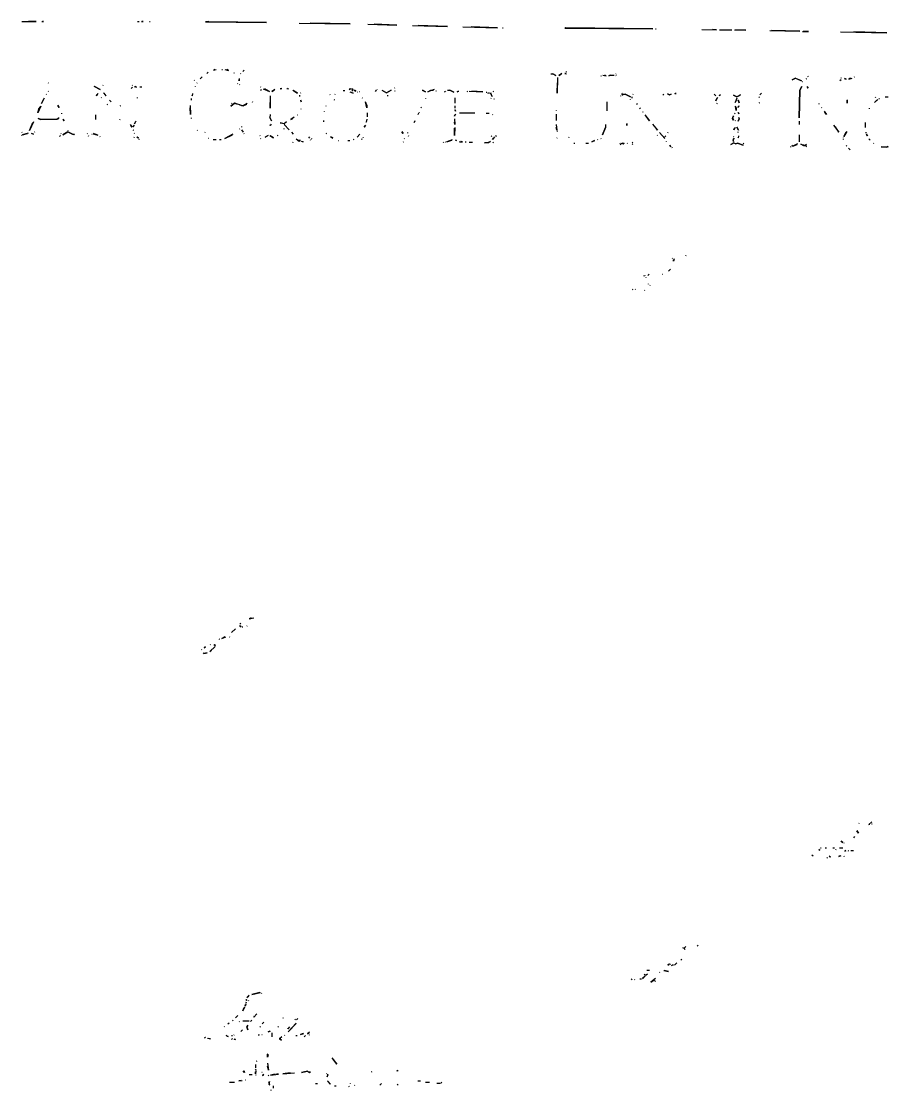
# Model space of a CAD drawing. Extents: x 1 to 1375, y -34 to 889.
# Drawn here: x 685.3 to 1029.8, y 447.8 to 872.3 of the extents above; entities that cross this region are included whole.
import ezdxf

# ---------------------------------------------------------------- set-up
doc = ezdxf.new("R2010")
doc.units = 0
doc.layers.add('LINEWORK', color=4, linetype='CONTINUOUS')

msp = doc.modelspace()

# ---------------------------------------------------------------- linework, layer by layer
at = {"layer": 'LINEWORK'}
for points in [[(685.5, 872.3333), (691.1667, 872.3333), (688.1667, 872.3333)], [(693.5, 872.3333), (694.1667, 872.3333), (693.6667, 872.3333)], [(731.5, 872.3333), (732.1667, 872.3333)], [(733, 872.3333), (733.6667, 872.3333), (733.1667, 872.3333)], [(736.1667, 872.3333), (736.5, 872.3333)], [(759.8333, 872.3333), (758.5, 872.1667), (782.6667, 871.8333), (760, 872.1667)], [(795.6667, 871.6667), (816, 871.3333), (800, 871.6667)], [(823, 871.1667), (834.5, 870.8333), (825.5, 871.1667)], [(840.6667, 870.6667), (854.6667, 870.3333), (843, 870.6667)], [(860.6667, 870.1667), (874.5, 869.8333), (864, 870.1667)], [(876.5, 869.8333), (876.6667, 869.8333)], [(901.5, 869.8333), (901.1667, 869.6667), (936.1667, 869.3333), (901.6667, 869.8333)], [(937.1667, 869.3333), (937.5, 869.3333)], [(955.6667, 869.1667), (961.5, 869), (959.8333, 869.1667)], [(962.6667, 869), (967.5, 869)], [(968.6667, 869), (973.1667, 868.8333), (969, 869)], [(982.6667, 868.6667), (994.5, 868.5), (983.3333, 868.6667)], [(995.6667, 868.3333), (998, 868.3333), (995.8333, 868.3333)], [(1010.6667, 868.1667), (1029.1667, 867.8333), (1016, 868.1667)], [(754, 849), (754.1667, 848.8333)], [(757.1667, 850.3333), (756.3333, 849.5)], [(759.5, 852.1667), (759, 851.6667)], [(762.1667, 853.1667), (761.6667, 853), (762.6667, 853.1667)], [(765, 853.1667), (765.1667, 853.1667)], [(766.1667, 853.1667), (767.6667, 852.8333), (767, 853.1667)], [(769.6667, 852), (769.8333, 851.8333)], [(771.8333, 849.3333), (771.8333, 848.6667), (771.6667, 849.1667)], [(771.8333, 849.8333), (771.8333, 849.6667)], [(772.5, 851.6667), (772.3333, 851.5)], [(773.8333, 853), (773.3333, 852.5)], [(895.6667, 851.5), (896.5, 851.5), (897.6667, 850.8333), (896.5, 851.5)], [(898.3333, 850), (898.1667, 843.8333), (898.3333, 848)], [(900, 851.6667), (898.8333, 850.8333), (899.8333, 851.5)], [(901.5, 851.8333), (901.1667, 851.6667), (901.8333, 851.5)], [(901.8333, 852.3333), (901.6667, 852.1667)], [(915.6667, 850.6667), (915.5, 850.5)], [(916.3333, 851), (917.6667, 850.6667), (917.1667, 851)], [(919.1667, 851), (918.6667, 850.6667), (919.1667, 851), (920.8333, 851)], [(921.6667, 851.5), (921.5, 851.3333)], [(921.5, 850.8333), (921.6667, 850.6667)], [(992.8333, 849.8333), (991.5, 849.1667), (992.8333, 849.8333), (995.1667, 848.6667), (993, 849.6667)], [(997.1667, 849.5), (997, 849.3333)], [(997.8333, 850.5), (997.6667, 850.3333)], [(1011, 849.1667), (1010.5, 848.6667)], [(1010.8333, 850), (1011, 849.8333)], [(1012.1667, 849.6667), (1013, 849.3333), (1012.5, 849.6667)], [(1014.6667, 849.8333), (1014, 849.3333), (1015.3333, 849.8333)], [(1016.3333, 850.3333), (1016.1667, 850.1667)], [(696, 848), (696.1667, 847.8333)], [(714.1667, 846.6667), (716.6667, 845.3333), (714.3333, 846.5)], [(717.8333, 847), (717.6667, 846.8333)], [(729.5, 846.1667), (729, 845.6667)], [(729.3333, 847), (729.5, 846.8333)], [(730.1667, 846.5), (731, 846.1667), (730.5, 846.5)], [(732.3333, 846.3333), (733.1667, 846.3333)], [(754.3333, 846.5), (754.3333, 846.3333)], [(755.1667, 848), (755, 847.8333)], [(771.3333, 847.6667), (771.1667, 847.5)], [(772, 847.3333), (772.1667, 847.1667)], [(780.3333, 846.3333), (780.5, 846.1667)], [(780.6667, 845.1667), (780.3333, 844.8333)], [(781.3333, 845.5), (783.8333, 844.5), (782, 845.5)], [(786, 845.3333), (784.8333, 844.5), (785.8333, 845.1667)], [(788.6667, 845.6667), (788.1667, 845.5), (788.8333, 845.6667)], [(790.8333, 845.6667), (791.5, 845.5), (791, 845.6667)], [(793.1667, 845), (795, 843.8333), (793.3333, 844.8333)], [(813.1667, 844.8333), (813.8333, 844.8333)], [(816, 845.6667), (815.5, 845.3333), (816.1667, 845.6667)], [(816.5, 845.6667), (817.1667, 845.1667), (816.6667, 844.6667), (817.1667, 845.1667), (816.6667, 845.5)], [(817.5, 845), (818.1667, 844.6667), (817.6667, 845)], [(826.3333, 845), (825.8333, 844.5)], [(826.5, 845.3333), (826.6667, 845.1667)], [(828.5, 845), (830.3333, 844), (832.1667, 845), (830.3333, 844), (828.6667, 844.8333)], [(833.6667, 846), (833.5, 845.8333)], [(833.5, 844.8333), (833.6667, 844.6667)], [(844.5, 845), (845.8333, 844.3333), (844.6667, 845)], [(849.3333, 845.3333), (846.8333, 844.3333), (848, 845), (849, 845)], [(850, 844.8333), (850.1667, 844.6667)], [(854.6667, 845), (855.5, 845), (857.1667, 844.1667), (855.5, 845)], [(995.3333, 846.5), (994.5, 845), (994.3333, 834), (994.5, 845), (995.1667, 846.3333)], [(995.5, 848.5), (995.6667, 848.5)], [(997.3333, 846.5), (997.8333, 845.8333), (997.6667, 846.1667)], [(694.3333, 841.8333), (693.3333, 839.6667), (694.3333, 841.6667)], [(695.3333, 843.5), (695.1667, 843.3333)], [(696.1667, 844.6667), (696, 844.5)], [(715.6667, 843.6667), (715.1667, 842.8333), (715.5, 843.5)], [(717.1667, 842.1667), (717, 842)], [(718, 844), (719, 842.8333), (718.1667, 843.8333)], [(720.3333, 841), (721, 840.3333)], [(731.3333, 842.1667), (731.3333, 841.8333)], [(752.8333, 841.6667), (752.8333, 841)], [(753.3333, 843.6667), (753.1667, 842.8333), (753.3333, 843.1667)], [(784.1667, 842.8333), (784.1667, 837.8333), (784.3333, 842.6667)], [(795.8333, 843), (795.8333, 842.5)], [(796.3333, 844), (796.1667, 843.8333)], [(796.1667, 841.1667), (796.5, 840.3333), (796.3333, 841)], [(807.8333, 843.3333), (808, 843.1667)], [(809.5, 841.3333), (809.6667, 841.1667)], [(810, 843.5), (809.8333, 843.3333)], [(815.8333, 844.3333), (817.1667, 843.8333), (816, 844.1667)], [(818.8333, 844.3333), (818.6667, 844.1667)], [(819.6667, 844.5), (819.8333, 844.5)], [(820.6667, 842), (820.8333, 841.8333)], [(830.8333, 843), (830.8333, 842.6667)], [(845.8333, 841.8333), (845.8333, 841.6667)], [(853.5, 844.3333), (853.3333, 844.1667)], [(854, 844.6667), (853.8333, 844.5)], [(857.5, 842), (857.5, 839.8333)], [(859, 844.6667), (858.5, 844.3333), (859.1667, 844.6667)], [(862.3333, 844.6667), (862.5, 844.5)], [(863.1667, 844.6667), (868.6667, 844.3333), (864.3333, 844.6667)], [(870, 844.1667), (870.1667, 844.1667)], [(870.5, 844), (871.3333, 843.8333), (871, 844)], [(871.8333, 844), (871.6667, 843.6667), (872.3333, 842.5), (871.8333, 843.8333)], [(872, 841.8333), (871.8333, 841.6667)], [(872.8333, 844.5), (872.6667, 844.3333)], [(873, 841.6667), (873.1667, 841.5)], [(923.5, 842.8333), (923.3333, 842.6667)], [(923.8333, 843.8333), (924, 843.6667)], [(924.3333, 843.5), (923.8333, 843), (924.3333, 843.5), (925.1667, 843.5), (927.3333, 842.3333), (925.1667, 843.5)], [(927.1667, 841.5), (927.1667, 841.3333)], [(927.8333, 842.3333), (927.8333, 841.8333)], [(928.3333, 843.5), (928.1667, 843.3333)], [(940.5, 843.3333), (940.1667, 843)], [(942, 843.6667), (942.8333, 843.1667), (943.5, 843.5), (942.8333, 843.1667), (942.1667, 843.5)], [(945.1667, 844), (945.1667, 843.5), (945, 843.8333)], [(960.5, 843.5), (961.1667, 842.8333)], [(961.8333, 842.1667), (961.1667, 840.8333), (961.6667, 842)], [(963, 843.1667), (962.5, 842.8333), (962.8333, 843)], [(971, 843.1667), (969.5, 842.3333), (968.1667, 843), (969.5, 842.3333), (970.8333, 843)], [(969.5, 841.8333), (968.8333, 840.1667), (969.5, 841.3333)], [(970, 841.1667), (970.5, 840), (970, 841)], [(978.3333, 842.3333), (978.5, 842.1667)], [(979.3333, 843.8333), (978.6667, 843.1667)], [(1013.3333, 841.1667), (1013.3333, 839.8333), (1013.3333, 841)], [(1025.5, 841.3333), (1024.1667, 840.1667), (1025.1667, 841)], [(1024.5, 842.3333), (1024.6667, 842.1667)], [(1026, 841.6667), (1026.1667, 841.6667)], [(1028.5, 842.3333), (1029.6667, 842.3333)], [(693, 838.6667), (691.8333, 836), (692.3333, 837.6667), (693, 838.5)], [(699.8333, 839.1667), (700.3333, 838.1667), (699.8333, 839)], [(719.5, 839.3333), (719.3333, 839.1667)], [(724.6667, 838.8333), (724.5, 838.6667)], [(752.3333, 839), (752.5, 835.3333), (752.3333, 838)], [(770, 839.8333), (768.5, 838.6667), (770, 839.8333), (771.1667, 839.5), (770.1667, 839.8333)], [(768.8333, 839.8333), (769, 839.6667)], [(771.5, 839.5), (773.1667, 838.8333), (771.6667, 839.3333)], [(775, 839.6667), (773.5, 838.8333), (774.8333, 839.5)], [(777.1667, 840.3333), (777, 840.1667)], [(796.3333, 837.6667), (796.3333, 837.5)], [(805.6667, 836.6667), (805.6667, 836.5)], [(806.3333, 838.8333), (806.3333, 838.6667)], [(821.8333, 840.5), (822.5, 839), (822.5, 838), (822, 840.3333)], [(843.3333, 836.3333), (843.3333, 836.1667)], [(844.3333, 838.3333), (844, 838)], [(857.5, 838.8333), (857.5, 837.8333)], [(857.5, 837.3333), (857.8333, 836.6667), (857.5, 837.1667)], [(897.8333, 837), (897.8333, 836.8333)], [(917.8333, 840.3333), (917.8333, 836.8333)], [(929.6667, 839.6667), (930, 839.3333)], [(930.8333, 838), (931.1667, 837.6667)], [(932, 836.5), (932.1667, 836.3333)], [(961.5, 839.8333), (961.6667, 839.6667)], [(968.8333, 838.8333), (969.3333, 838), (969.3333, 837), (969, 838.6667)], [(970.3333, 838.8333), (970, 838.1667), (970.1667, 838.6667)], [(970, 836.3333), (970.3333, 835.6667), (970, 836.1667)], [(978.5, 840), (978.3333, 839.8333)], [(1002.1667, 839.6667), (1002.1667, 839.5)], [(1003.1667, 838.1667), (1003.3333, 838)], [(1004.1667, 836.6667), (1005.1667, 835.3333), (1004.5, 836.3333)], [(1022.1667, 837.8333), (1022.1667, 837.6667)], [(690.1667, 832.5), (688.5, 829), (689.8333, 832.1667)], [(700.3333, 834), (699.5, 833.5), (693.1667, 833.3333), (692, 833.8333), (693, 833.3333), (699.5, 833.5), (700.1667, 833.8333)], [(701.3333, 835.8333), (701.3333, 835.6667)], [(701.8333, 833.5), (702.3333, 832.8333), (702, 833.3333)], [(714.8333, 835.1667), (714.8333, 833.3333)], [(724.5, 833.3333), (724.3333, 833.1667)], [(730.8333, 832.6667), (730.3333, 831.6667), (730.6667, 832.5)], [(752.8333, 834), (752.8333, 833.8333)], [(784.1667, 835.3333), (784, 834.1667), (784.6667, 832.8333), (784, 834.1667), (784.1667, 834.5)], [(790.6667, 832.5), (789.6667, 831.6667), (788.1667, 832), (790, 831.8333)], [(793.6667, 834.3333), (792.3333, 833.3333), (793.1667, 833.8333)], [(794.8333, 835.1667), (795, 835.1667)], [(805.3333, 833), (805.3333, 832.5)], [(822.5, 833.5), (822.3333, 832.3333), (822.5, 832.8333)], [(822.6667, 836), (822.6667, 834.5)], [(841.6667, 832.8333), (841.3333, 832.1667), (841.6667, 832.6667)], [(842.8333, 835.3333), (842.8333, 835.1667)], [(843.1667, 835.8333), (843, 835.6667)], [(857.8333, 835.5), (857.3333, 834.6667), (857.5, 835.1667)], [(857.3333, 833.6667), (857.5, 831.3333), (857.3333, 832.3333)], [(859.3333, 836), (865.5, 836)], [(870, 835.8333), (871.1667, 835.8333)], [(872.5, 835.3333), (872.6667, 835.1667)], [(897.8333, 835.5), (897.8333, 833)], [(933, 835.1667), (934.8333, 832.8333), (933.5, 834.6667)], [(968.1667, 834.8333), (967.8333, 834.1667), (968.1667, 833.1667), (967.8333, 833.8333), (968.1667, 834.6667)], [(968.8333, 835.8333), (968.6667, 835.6667)], [(968.8333, 833), (969, 832.8333)], [(970.1667, 834.3333), (970.5, 833.6667), (970, 832.6667), (970.5, 833.6667), (970.3333, 834.1667)], [(994.3333, 832.6667), (994.3333, 831.3333)], [(1020.5, 832.1667), (1020.5, 830.1667)], [(685.5, 828.3333), (685.6667, 828.1667)], [(688, 828), (685.8333, 827.3333), (687.8333, 827.8333)], [(689.1667, 828), (690.1667, 827.5), (689.3333, 827.8333)], [(690.6667, 828.5), (690.5, 828.3333)], [(701, 827.8333), (701.1667, 827.6667)], [(703.8333, 828.5), (701.8333, 827.3333), (703.8333, 828.5), (705.6667, 827.5), (706.5, 827.5), (706.1667, 827.3333), (704, 828.3333)], [(703.8333, 829), (703.8333, 828.8333)], [(711.5, 827.8333), (711.6667, 827.6667)], [(714.1667, 827.8333), (713.8333, 827.6667), (715.6667, 827.1667), (714.3333, 827.6667)], [(728.5, 831.3333), (729.3333, 830.3333), (728.8333, 831)], [(730.1667, 831.1667), (729.6667, 830.5), (730.1667, 831)], [(729.6667, 829.3333), (729.8333, 829.1667)], [(730.1667, 828), (730.3333, 827.8333)], [(755.1667, 829.1667), (755.3333, 829)], [(758.3333, 828.3333), (758.1667, 828.1667)], [(772.1667, 829.6667), (772, 829.5)], [(772.8333, 830.6667), (772.8333, 830.3333)], [(772.8333, 829.3333), (773.5, 828.3333), (773, 829.1667)], [(773.6667, 827.8333), (773.8333, 827.6667)], [(784.5, 831.5), (784.1667, 831), (784.3333, 831.3333)], [(789.6667, 829.6667), (789.5, 829.5)], [(789.6667, 831.3333), (791.6667, 829.3333)], [(792.6667, 828.3333), (793.3333, 827.5), (793.1667, 827.8333)], [(806.5, 827.8333), (806.3333, 827.6667)], [(822, 831.1667), (821.5, 830.3333), (822, 831)], [(836.5, 828.6667), (837, 827.8333), (836.5, 828.5)], [(838.6667, 828.1667), (838.6667, 828)], [(857.5, 830.1667), (857.3333, 827), (857.3333, 830)], [(897.8333, 831.3333), (898, 829.1667), (897.8333, 830.1667)], [(898.1667, 828.8333), (898.1667, 828.6667)], [(917.3333, 831.3333), (917.3333, 830.1667), (916.1667, 827.3333), (917.3333, 830.1667)], [(925.8333, 831.8333), (925.8333, 831), (925.8333, 831.6667)], [(936, 831.5), (938, 829.1667), (937.5, 830)], [(938.8333, 828.1667), (941, 825.8333), (940.6667, 826.3333)], [(942.1667, 828.1667), (942, 828)], [(968.8333, 830.1667), (968.3333, 829.3333), (968.6667, 830)], [(969.5, 830.5), (970.1667, 829.1667), (969.5, 830.3333)], [(970, 828.3333), (969.8333, 828.1667)], [(1008, 831.1667), (1010, 828.3333), (1008.6667, 830.5)], [(1013.1667, 828.6667), (1012, 826.6667), (1013, 828.5)], [(1020.8333, 828.3333), (1020.8333, 828)], [(685.5, 827.1667), (685.3333, 827)], [(700.8333, 827), (700.5, 826.6667)], [(712, 826.8333), (711.8333, 826.6667)], [(713.3333, 827.5), (713.5, 827.5)], [(716.5, 826.6667), (716.6667, 826.5)], [(730.1667, 826.3333), (730, 826.1667)], [(731.1667, 826.5), (731.8333, 826), (731.3333, 826.3333)], [(732, 825.6667), (732.1667, 825.5)], [(759.5, 826), (759.6667, 826)], [(761.5, 825.5), (762.6667, 825.5)], [(764, 825.5), (764.6667, 825.5)], [(769.3333, 827.5), (766.1667, 825.8333), (769.1667, 827.3333)], [(780, 827), (780.1667, 826.8333)], [(780.5, 825.8333), (780.3333, 825.6667)], [(783.3333, 827), (782.1667, 826.3333), (783.1667, 826.8333)], [(784, 827), (785.5, 826.1667), (784.1667, 826.8333)], [(787.1667, 827), (787, 826.8333)], [(793.1667, 824.3333), (793, 824.1667)], [(794.5, 825.6667), (795.6667, 824.8333), (796.1667, 825), (795, 825.1667)], [(796.5, 824.8333), (797.3333, 824.5), (796.6667, 824.6667)], [(799.8333, 826.5), (799.3333, 826)], [(800, 825.3333), (800.1667, 825.1667)], [(800.5, 825.8333), (800.6667, 825.6667)], [(808.1667, 826.6667), (809, 826), (808.5, 826.3333)], [(811.3333, 825), (811.5, 825)], [(815, 825), (815.8333, 825)], [(817.3333, 825.5), (817.1667, 825.3333)], [(819.8333, 827.5), (818.6667, 826.3333)], [(820.5, 825.6667), (820.6667, 825.5)], [(821, 826.3333), (821.1667, 826.1667)], [(837.1667, 824.5), (837, 824.3333)], [(837.5, 825.8333), (837.3333, 825.6667)], [(839.1667, 826.8333), (839, 826.6667)], [(853, 824.3333), (852.8333, 824.1667)], [(853.8333, 824.5), (854, 824.3333)], [(856.5, 825.3333), (854.3333, 824.5), (856.3333, 825.1667)], [(857.6667, 825.3333), (858.1667, 825), (857.8333, 825.1667)], [(859.6667, 824.6667), (859.3333, 824.5), (860.5, 824.5), (860, 824.6667)], [(861.6667, 824.5), (862, 824.5)], [(863.1667, 824.3333), (864.5, 824.3333)], [(871.6667, 824.6667), (870.8333, 824.1667), (869.3333, 824.1667), (871.5, 824.5)], [(872, 826.8333), (872.1667, 826.6667)], [(873.3333, 826.5), (872.5, 825.5), (872.8333, 826)], [(872.6667, 824.3333), (872.8333, 824.1667)], [(874, 827), (873.6667, 826.6667)], [(898.1667, 826.1667), (898, 826)], [(902.8333, 826.3333), (902.6667, 826.1667)], [(904.8333, 824), (905.1667, 824)], [(909.5, 824), (910.6667, 824)], [(913, 825), (912, 824.5), (913.1667, 825)], [(914.3333, 825.5), (914.1667, 825.3333)], [(915.5, 825.8333), (915.6667, 825.6667)], [(923, 824), (923.1667, 823.8333)], [(923.8333, 824), (923.1667, 823.3333), (923.8333, 824), (924.3333, 823.6667), (924.8333, 824), (924.3333, 823.6667), (924, 824)], [(926, 824), (926.1667, 823.8333)], [(928.1667, 824.3333), (928, 824.1667)], [(928, 823.6667), (928.1667, 823.5)], [(938, 827.1667), (937.8333, 827)], [(941.3333, 826.8333), (941, 826.5)], [(941.5, 824.8333), (941.5, 824.6667)], [(968.3333, 824.1667), (967.1667, 823.5), (968.3333, 824.1667), (969.1667, 823.6667), (969.8333, 824), (972, 823.1667), (969.8333, 824), (969.1667, 823.6667), (968.5, 824)], [(968.5, 826), (968, 825.3333), (968.1667, 824.6667), (968.1667, 825.6667)], [(968.1667, 826.6667), (968.3333, 826.5)], [(970.1667, 826.8333), (970, 826.1667), (970.3333, 826.6667)], [(972.3333, 824), (972, 823.6667)], [(993.6667, 823.6667), (991.8333, 822.8333), (991.3333, 823.1667), (991.8333, 822.8333), (993.5, 823.5)], [(994.3333, 827.3333), (994.3333, 824.5)], [(994.8333, 823.6667), (996, 823), (996.6667, 823), (997.1667, 823.5), (996.6667, 823), (995, 823.5)], [(1011.8333, 826.1667), (1011.8333, 826)], [(1011.8333, 825.5), (1011.8333, 825.3333)], [(1021, 827.6667), (1021.5, 826.8333), (1021, 827.5)], [(1022, 825.6667), (1022.5, 825.1667)], [(1023.8333, 824), (1024, 823.8333)], [(942.8333, 823.1667), (943.3333, 822.5), (942.8333, 823)], [(943.6667, 822.3333), (943.8333, 822.1667)], [(991.1667, 822.6667), (990.8333, 822.3333)], [(997, 822.8333), (997.1667, 822.6667)], [(1013, 823), (1013.1667, 822.8333)], [(1013.8333, 822), (1014.5, 821.3333)], [(1029.5, 822.6667), (1029.1667, 822.3333), (1026.8333, 822.5), (1029.1667, 822.3333), (1029.8333, 822.6667)], [(944, 778.3333), (943.8333, 778.1667)], [(944.6667, 778), (944.3333, 777.1667), (944.3333, 777.6667)], [(949.3333, 779.3333), (949.1667, 779.1667)], [(943.1667, 774), (942.3333, 773.1667)], [(932.5, 771.5), (932.6667, 771.3333)], [(933, 771.5), (933.1667, 771.3333)], [(933.3333, 770.8333), (933.3333, 770.6667)], [(934.6667, 772), (934.1667, 771.5)], [(939.8333, 772), (940, 772)], [(928, 766), (928.1667, 765.8333)], [(929.3333, 766), (929.1667, 765.8333)], [(933, 765.6667), (932.8333, 765.5)], [(934.3333, 768.1667), (934.3333, 768)], [(935.1667, 767.6667), (935, 767.5)], [(772.5, 633.3333), (772.1667, 633)], [(776.6667, 635.5), (775.8333, 635.1667), (777.6667, 635.5)], [(770.3333, 631.1667), (768.8333, 629.6667)], [(772, 632.5), (772.6667, 632), (772.1667, 632.3333)], [(773, 632), (773.3333, 632)], [(775, 632.3333), (774.8333, 632.1667)], [(762.3333, 624.1667), (760.1667, 622.1667), (760.8333, 622.6667)], [(760.5, 625), (760.3333, 624.8333)], [(761.8333, 625), (762.5, 624.5), (762, 624.8333)], [(763.8333, 627.1667), (764, 627)], [(766.1667, 628), (765, 627.3333), (766.5, 628)], [(768, 628), (768.1667, 627.8333)], [(757, 623), (756.8333, 622.8333)], [(757.5, 621.6667), (757.8333, 621.3333), (759.1667, 621.6667), (757.8333, 621.3333)], [(758.5, 624), (758, 623.6667), (758.3333, 623.8333)], [(1018.1667, 554), (1018, 553.8333)], [(1023.1667, 554.5), (1022, 553.5), (1022.3333, 553.6667)], [(1023, 553.8333), (1023.1667, 553.6667)], [(1016.3333, 548.6667), (1015.8333, 548.1667)], [(1017.1667, 551.1667), (1017.8333, 550), (1017.1667, 551)], [(1002, 543.5), (1002.5, 543.3333), (1002.1667, 543.5)], [(1002.8333, 544.1667), (1003, 544.1667)], [(1004.6667, 544.1667), (1005.1667, 544.1667)], [(1007.6667, 544.1667), (1008.3333, 544.1667)], [(1008.8333, 543.5), (1008.6667, 543.3333)], [(1010.3333, 544.1667), (1011.6667, 544.1667)], [(1010.8333, 546.8333), (1011.6667, 546.3333), (1011, 546.8333)], [(1012, 546.1667), (1012.1667, 546.1667)], [(999.3333, 541.5), (999.8333, 541)], [(1005.5, 540.3333), (1005.3333, 540.1667)], [(1006.5, 541), (1006.1667, 540.8333), (1006.8333, 540.6667)], [(1010.3333, 541.1667), (1010, 540.8333), (1011, 541.1667)], [(1012, 541), (1012.1667, 540.8333)], [(1012.8333, 543.1667), (1012.5, 542.8333), (1013, 543.1667)], [(1013.6667, 543.1667), (1013.8333, 543)], [(1014.8333, 543.1667), (1015.8333, 543.1667)], [(954.1667, 505.5), (953.8333, 505.1667)], [(948, 504.6667), (948.1667, 504.5)], [(949.3333, 505), (948.6667, 504.3333), (948.8333, 503.8333), (948.6667, 504.3333)], [(942.8333, 498.1667), (942.1667, 497.6667), (942.6667, 498)], [(943.1667, 498), (943.3333, 498)], [(943.6667, 497.5), (943.5, 497.3333)], [(943.8333, 497.8333), (944.3333, 497.8333)], [(945.6667, 498.5), (944.8333, 497.6667)], [(947.6667, 500), (947.3333, 499.6667)], [(933.1667, 493.3333), (932, 492.3333), (932.5, 492.6667)], [(932.6667, 494), (933.1667, 493.6667), (934, 494), (933.5, 493.6667), (932.8333, 493.8333)], [(933.8333, 495.6667), (934.8333, 495.6667)], [(938.8333, 494.8333), (939, 494.6667)], [(940.5, 495.5), (942.3333, 495.1667), (940.6667, 495.5)], [(927.8333, 492.1667), (927.5, 491.8333)], [(928.8333, 492), (929, 491.8333)], [(931, 492.1667), (931.6667, 492.1667)], [(937.1667, 492.3333), (935.3333, 490.8333), (936.6667, 491.8333)], [(936.8333, 491.5), (937.1667, 491.1667)], [(774.6667, 484.1667), (774.8333, 483.6667), (774.6667, 484)], [(775.8333, 485.6667), (774.8333, 484.8333), (775.6667, 485.5)], [(780, 486.8333), (776.8333, 486), (780.3333, 486.8333)], [(780.6667, 486.5), (780.8333, 486.3333)], [(774, 481), (773.3333, 479.5), (773.8333, 480.8333)], [(774.5, 482.1667), (774.1667, 481.3333), (774.3333, 482)], [(774.6667, 483), (774.5, 482.5), (774.6667, 482.8333)], [(775.5, 483.6667), (775.6667, 483.5)], [(769.5, 475.8333), (769.1667, 475.5)], [(771.3333, 477.6667), (770.3333, 476.6667)], [(773.3333, 475.5), (775.8333, 475.5)], [(776.8333, 475.8333), (776.3333, 475.3333)], [(778.8333, 478.3333), (777.6667, 477), (778, 477.5)], [(789.3333, 476.6667), (789.1667, 476.5)], [(794, 476.1667), (794.1667, 476)], [(795.1667, 476.5), (794.6667, 476)], [(766, 473.3333), (765.8333, 473.1667)], [(767.8333, 474.6667), (767.3333, 474.1667)], [(772, 475.3333), (771.8333, 475.1667)], [(773.1667, 472), (772.5, 471.3333)], [(775.3333, 473.8333), (774.8333, 473.1667), (775.3333, 472), (774.8333, 473.1667), (775.1667, 473.6667)], [(780.3333, 473.3333), (780, 473)], [(781.6667, 475), (781, 474.3333)], [(784, 471.5), (783.3333, 471.1667), (784.3333, 471.5)], [(787.5, 473.3333), (787.1667, 473)], [(791.8333, 473.1667), (791.1667, 472.3333), (791.3333, 472.6667)], [(794.5, 474.6667), (791.3333, 471.1667), (794.5, 474.5)], [(758.1667, 468.8333), (758, 468.6667)], [(758.5, 469), (758.6667, 469)], [(759.3333, 468.6667), (760.5, 468.3333), (759.5, 468.5)], [(766.5, 469.8333), (767.5, 469.3333), (767, 469.3333)], [(768.8333, 469.6667), (769.1667, 469.6667)], [(769.1667, 468.5), (768.8333, 468.1667)], [(769.8333, 470), (769.6667, 469.8333)], [(769.6667, 468.3333), (770.3333, 468.1667), (769.8333, 468.1667)], [(779.3333, 470), (779.8333, 470), (779.5, 469.8333)], [(780.8333, 470.1667), (781, 470.1667)], [(784.8333, 470.8333), (784.8333, 469.1667)], [(788.8333, 469.1667), (787.8333, 468.3333), (788.6667, 467.8333), (787.8333, 468.3333), (788.3333, 468.6667)], [(790, 469.8333), (789.8333, 469.6667)], [(794.3333, 469.6667), (794.8333, 469.6667)], [(797.3333, 470.5), (796.1667, 470.1667), (797.5, 470.5)], [(798.1667, 469.6667), (797.6667, 469.1667)], [(799.8333, 471), (799, 470.3333), (799.6667, 470.8333)], [(799.6667, 470), (799.8333, 469.8333)], [(778.8333, 459.5), (778.6667, 459.3333)], [(783, 462.5), (783.3333, 462), (783.1667, 461.1667), (783.1667, 462.3333)], [(783.1667, 458.6667), (783.5, 456), (783.1667, 457.5)], [(808.6667, 460.8333), (810.6667, 458.3333), (809, 460.5)], [(773.6667, 455.8333), (774, 455), (773.5, 455.6667)], [(778.1667, 456.3333), (778.6667, 455.8333)], [(778.3333, 458.1667), (778.3333, 456.8333)], [(778.5, 455.5), (778.3333, 454.5), (778.3333, 455.3333)], [(780.8333, 455.1667), (781, 455.1667)], [(786.1667, 454.3333), (784.3333, 454), (787.5, 454.3333), (786.6667, 454.3333)], [(792.1667, 454.8333), (789.1667, 454.5), (793.8333, 454.8333)], [(799, 455.5), (796.6667, 455), (799, 455.5), (799.8333, 455), (800.1667, 455.1667), (799.1667, 455.3333)], [(806.5, 454.6667), (806.6667, 454.5)], [(807, 454.3333), (806.8333, 453.3333), (807.1667, 454.1667)], [(824.5, 455.3333), (824.3333, 455.1667)], [(834.8333, 456), (834.6667, 455.5), (834.6667, 455.8333)], [(768, 451.1667), (770, 451.1667)], [(772.6667, 451.8333), (771.6667, 451.6667), (773, 451.8333)], [(774.3333, 452.1667), (774.5, 452.1667)], [(775.8333, 454.1667), (777, 454.1667)], [(778.3333, 454.1667), (778.5, 454)], [(781.6667, 454.1667), (781.1667, 453.8333), (781.5, 454)], [(783.6667, 454), (783.3333, 453.6667)], [(783.8333, 451.5), (783.6667, 450.3333), (784, 450), (783.6667, 451.3333)], [(802.1667, 450.6667), (803, 450.6667)], [(807, 451.6667), (808.1667, 450.3333), (807.1667, 451.5)], [(816, 450.6667), (816, 450.5)], [(817.8333, 450), (817.6667, 449.8333)], [(828.3333, 450.6667), (827.6667, 450)], [(834.6667, 450.3333), (835, 450)], [(842.8333, 451.6667), (843.8333, 451.6667)], [(845.8333, 451.1667), (847.5, 451.1667)], [(850.3333, 450.8333), (851.5, 450.8333)], [(852.3333, 451.1667), (851.8333, 450.6667)], [(784.5, 448), (784.3333, 447.8333)], [(785.3333, 449.6667), (785.3333, 448.8333)], [(809.6667, 449.6667), (810.3333, 449.6667)], [(815.5, 449.5), (815.3333, 449.3333)]]:
    msp.add_lwpolyline(points, dxfattribs=at)

doc.saveas('drawing.dxf')
